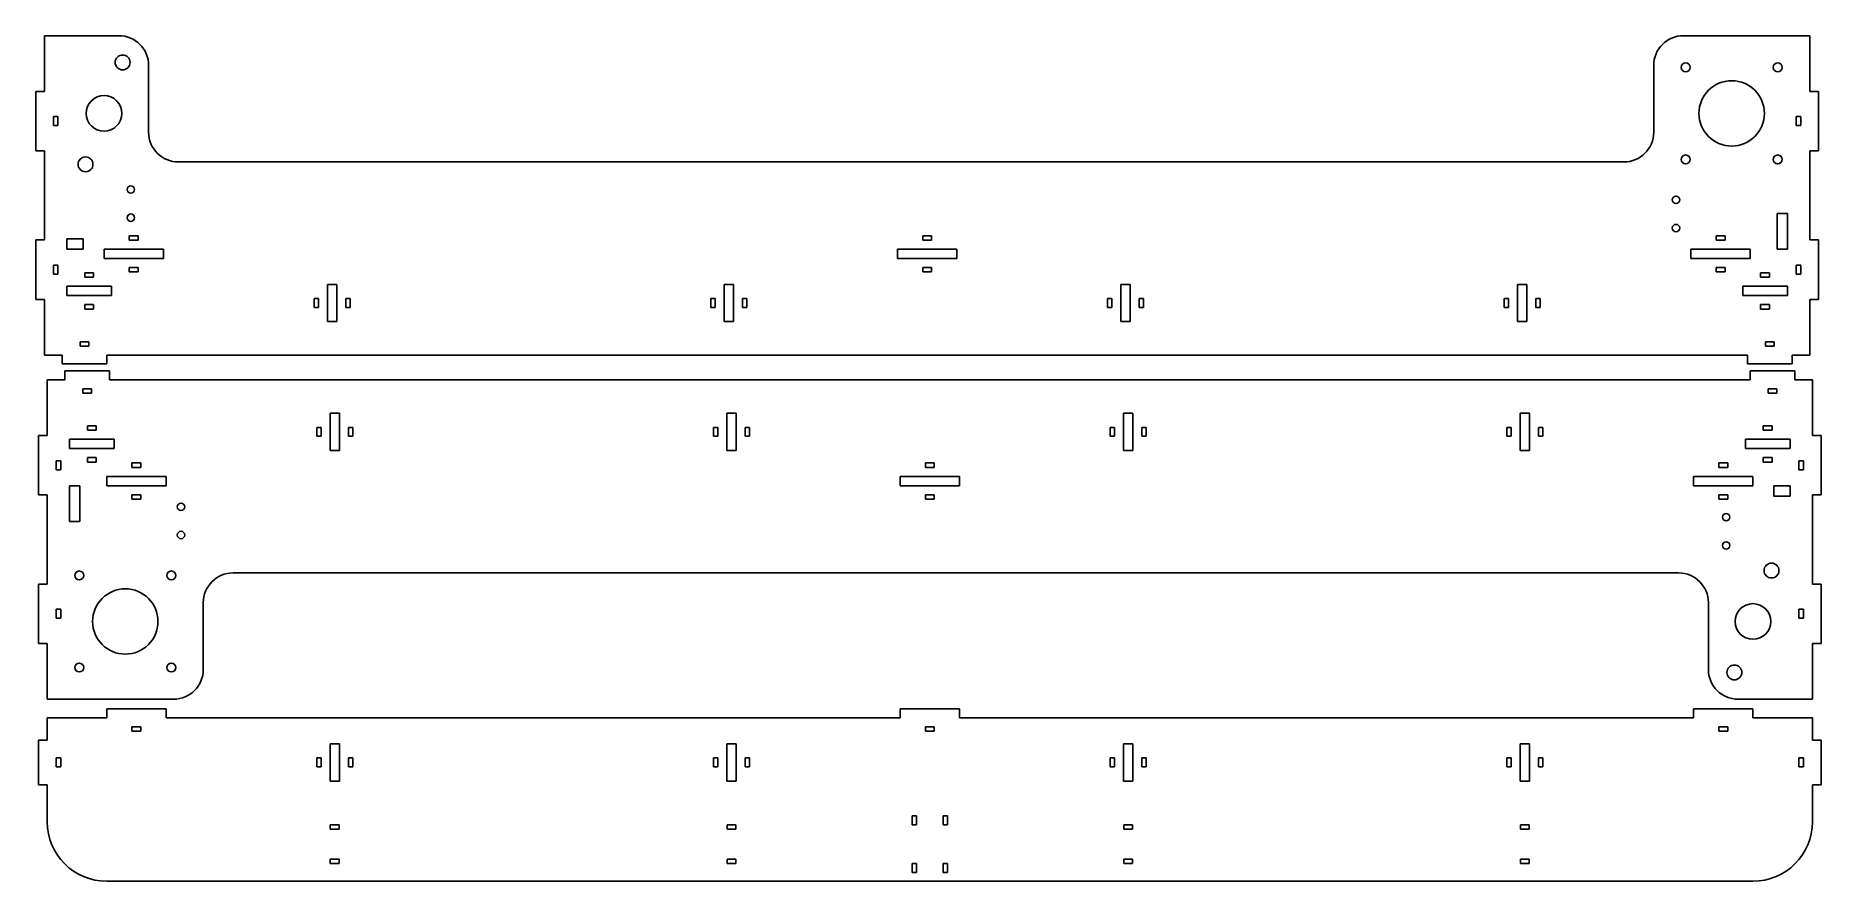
# Model space of a CAD drawing. Header units: millimetres. Extents: x 5 to 606, y 18 to 302.
import ezdxf

# ---------------------------------------------------------------- set-up
doc = ezdxf.new("R2010")
doc.units = ezdxf.units.MM

msp = doc.modelspace()

# ---------------------------------------------------------------- linework, layer by layer
at = {"color": 7, "linetype": 'Continuous', "lineweight": 25}
for p, q in [((33.47, 302.21), (8.47, 302.21)), ((8.47, 302.21), (8.47, 283.46)), ((602.47, 302.21), (559.97, 302.21)), ((602.47, 283.46), (602.47, 302.21)), ((43.47, 269.71), (43.47, 292.21)), ((549.97, 292.21), (549.97, 269.71)), ((5.47, 283.46), (5.47, 263.46)), ((8.47, 283.46), (5.47, 283.46)), ((605.47, 283.46), (602.47, 283.46)), ((605.47, 263.46), (605.47, 283.46)), ((12.97, 274.96), (11.47, 274.96)), ((11.47, 274.96), (11.47, 271.96)), ((11.47, 271.96), (12.97, 271.96)), ((12.97, 271.96), (12.97, 274.96)), ((599.47, 274.96), (597.97, 274.96)), ((597.97, 274.96), (597.97, 271.96)), ((597.97, 271.96), (599.47, 271.96)), ((599.47, 271.96), (599.47, 274.96)), ((5.47, 263.46), (8.47, 263.46)), ((8.47, 263.46), (8.47, 233.46)), ((539.97, 259.71), (53.47, 259.71)), ((602.47, 263.46), (605.47, 263.46)), ((602.47, 233.46), (602.47, 263.46)), ((594.97, 242.39), (591.47, 242.39)), ((591.47, 242.39), (591.47, 230.39)), ((594.97, 230.39), (594.97, 242.39)), ((39.97, 234.89), (36.97, 234.89)), ((36.97, 234.89), (36.97, 233.39)), ((39.97, 233.39), (39.97, 234.89)), ((306.97, 234.89), (303.97, 234.89)), ((303.97, 234.89), (303.97, 233.39)), ((306.97, 233.39), (306.97, 234.89)), ((573.97, 234.89), (570.97, 234.89)), ((570.97, 234.89), (570.97, 233.39)), ((573.97, 233.39), (573.97, 234.89)), ((5.47, 233.46), (5.47, 213.46)), ((8.47, 233.46), (5.47, 233.46)), ((21.47, 233.89), (15.97, 233.89)), ((15.97, 233.89), (15.97, 230.39)), ((15.97, 230.39), (21.47, 230.39)), ((21.47, 230.39), (21.47, 233.89)), ((48.47, 230.39), (28.47, 230.39)), ((28.47, 230.39), (28.47, 227.21)), ((36.97, 233.39), (39.97, 233.39)), ((48.47, 227.21), (48.47, 230.39)), ((315.47, 230.39), (295.47, 230.39)), ((295.47, 230.39), (295.47, 227.21)), ((303.97, 233.39), (306.97, 233.39)), ((315.47, 227.21), (315.47, 230.39)), ((582.47, 230.39), (562.47, 230.39)), ((562.47, 230.39), (562.47, 227.21)), ((570.97, 233.39), (573.97, 233.39)), ((582.47, 227.21), (582.47, 230.39)), ((591.47, 230.39), (594.97, 230.39)), ((605.47, 233.46), (602.47, 233.46)), ((605.47, 213.46), (605.47, 233.46)), ((12.97, 224.96), (11.47, 224.96)), ((11.47, 224.96), (11.47, 221.96)), ((12.97, 221.96), (12.97, 224.96)), ((24.97, 222.39), (21.97, 222.39)), ((21.97, 222.39), (21.97, 220.89)), ((24.97, 220.89), (24.97, 222.39)), ((28.47, 227.21), (48.47, 227.21)), ((39.97, 224.21), (36.97, 224.21)), ((36.97, 224.21), (36.97, 222.71)), ((36.97, 222.71), (39.97, 222.71)), ((39.97, 222.71), (39.97, 224.21)), ((295.47, 227.21), (315.47, 227.21)), ((306.97, 224.21), (303.97, 224.21)), ((303.97, 224.21), (303.97, 222.71)), ((303.97, 222.71), (306.97, 222.71)), ((306.97, 222.71), (306.97, 224.21)), ((562.47, 227.21), (582.47, 227.21)), ((573.97, 224.21), (570.97, 224.21)), ((570.97, 224.21), (570.97, 222.71)), ((570.97, 222.71), (573.97, 222.71)), ((573.97, 222.71), (573.97, 224.21)), ((588.97, 222.39), (585.97, 222.39)), ((585.97, 222.39), (585.97, 220.89)), ((588.97, 220.89), (588.97, 222.39)), ((599.47, 224.96), (597.97, 224.96)), ((597.97, 224.96), (597.97, 221.96)), ((599.47, 221.96), (599.47, 224.96)), ((11.47, 221.96), (12.97, 221.96)), ((30.97, 217.89), (15.97, 217.89)), ((15.97, 217.89), (15.97, 214.71)), ((21.97, 220.89), (24.97, 220.89)), ((30.97, 214.71), (30.97, 217.89)), ((106.81, 218.46), (103.63, 218.46)), ((103.63, 218.46), (103.63, 205.96)), ((106.81, 205.96), (106.81, 218.46)), ((240.31, 218.46), (237.13, 218.46)), ((237.13, 218.46), (237.13, 205.96)), ((240.31, 205.96), (240.31, 218.46)), ((373.81, 218.46), (370.63, 218.46)), ((370.63, 218.46), (370.63, 205.96)), ((373.81, 205.96), (373.81, 218.46)), ((507.31, 218.46), (504.13, 218.46)), ((504.13, 218.46), (504.13, 205.96)), ((507.31, 205.96), (507.31, 218.46)), ((594.97, 217.89), (579.97, 217.89)), ((579.97, 217.89), (579.97, 214.71)), ((585.97, 220.89), (588.97, 220.89)), ((594.97, 214.71), (594.97, 217.89)), ((597.97, 221.96), (599.47, 221.96)), ((5.47, 213.46), (8.47, 213.46)), ((8.47, 213.46), (8.47, 194.71)), ((15.97, 214.71), (30.97, 214.71)), ((24.97, 211.71), (21.97, 211.71)), ((21.97, 211.71), (21.97, 210.21)), ((24.97, 210.21), (24.97, 211.71)), ((100.63, 213.71), (99.13, 213.71)), ((99.13, 213.71), (99.13, 210.71)), ((99.13, 210.71), (100.63, 210.71)), ((100.63, 210.71), (100.63, 213.71)), ((111.31, 213.71), (109.81, 213.71)), ((109.81, 213.71), (109.81, 210.71)), ((109.81, 210.71), (111.31, 210.71)), ((111.31, 210.71), (111.31, 213.71)), ((234.13, 213.71), (232.63, 213.71)), ((232.63, 213.71), (232.63, 210.71)), ((232.63, 210.71), (234.13, 210.71)), ((234.13, 210.71), (234.13, 213.71)), ((244.81, 213.71), (243.31, 213.71)), ((243.31, 213.71), (243.31, 210.71)), ((243.31, 210.71), (244.81, 210.71)), ((244.81, 210.71), (244.81, 213.71)), ((367.63, 213.71), (366.13, 213.71)), ((366.13, 213.71), (366.13, 210.71)), ((366.13, 210.71), (367.63, 210.71)), ((367.63, 210.71), (367.63, 213.71)), ((378.31, 213.71), (376.81, 213.71)), ((376.81, 213.71), (376.81, 210.71)), ((376.81, 210.71), (378.31, 210.71)), ((378.31, 210.71), (378.31, 213.71)), ((501.13, 213.71), (499.63, 213.71)), ((499.63, 213.71), (499.63, 210.71)), ((499.63, 210.71), (501.13, 210.71)), ((501.13, 210.71), (501.13, 213.71)), ((511.81, 213.71), (510.31, 213.71)), ((510.31, 213.71), (510.31, 210.71)), ((510.31, 210.71), (511.81, 210.71)), ((511.81, 210.71), (511.81, 213.71)), ((579.97, 214.71), (594.97, 214.71)), ((588.97, 211.71), (585.97, 211.71)), ((585.97, 211.71), (585.97, 210.21)), ((588.97, 210.21), (588.97, 211.71)), ((602.47, 213.46), (605.47, 213.46)), ((602.47, 194.71), (602.47, 213.46)), ((21.97, 210.21), (24.97, 210.21)), ((103.63, 205.96), (106.81, 205.96)), ((237.13, 205.96), (240.31, 205.96)), ((370.63, 205.96), (373.81, 205.96)), ((504.13, 205.96), (507.31, 205.96)), ((585.97, 210.21), (588.97, 210.21)), ((23.38, 199.21), (20.38, 199.21)), ((20.38, 199.21), (20.38, 197.71)), ((23.38, 197.71), (23.38, 199.21)), ((590.56, 199.21), (587.56, 199.21)), ((587.56, 199.21), (587.56, 197.71)), ((590.56, 197.71), (590.56, 199.21)), ((8.47, 194.71), (14.38, 194.71)), ((14.38, 194.71), (14.38, 191.71)), ((20.38, 197.71), (23.38, 197.71)), ((29.38, 191.71), (29.38, 194.71)), ((29.38, 194.71), (581.56, 194.71)), ((581.56, 194.71), (581.56, 191.71)), ((587.56, 197.71), (590.56, 197.71)), ((596.56, 191.71), (596.56, 194.71)), ((596.56, 194.71), (602.47, 194.71)), ((15.29, 186.38), (9.37, 186.38)), ((9.37, 186.38), (9.37, 167.63)), ((14.38, 191.71), (29.38, 191.71)), ((15.29, 189.38), (15.29, 186.38)), ((30.29, 189.38), (15.29, 189.38)), ((30.29, 186.38), (30.29, 189.38)), ((582.46, 186.38), (30.29, 186.38)), ((581.56, 191.71), (596.56, 191.71)), ((582.46, 189.38), (582.46, 186.38)), ((597.46, 189.38), (582.46, 189.38)), ((597.46, 186.38), (597.46, 189.38)), ((603.37, 186.38), (597.46, 186.38)), ((603.37, 167.63), (603.37, 186.38)), ((24.29, 183.38), (21.29, 183.38)), ((21.29, 183.38), (21.29, 181.88)), ((21.29, 181.88), (24.29, 181.88)), ((24.29, 181.88), (24.29, 183.38)), ((591.46, 183.38), (588.46, 183.38)), ((588.46, 183.38), (588.46, 181.88)), ((588.46, 181.88), (591.46, 181.88)), ((591.46, 181.88), (591.46, 183.38)), ((107.71, 175.13), (104.54, 175.13)), ((104.54, 175.13), (104.54, 162.63)), ((107.71, 162.63), (107.71, 175.13)), ((241.21, 175.13), (238.04, 175.13)), ((238.04, 175.13), (238.04, 162.63)), ((241.21, 162.63), (241.21, 175.13)), ((374.71, 175.13), (371.54, 175.13)), ((371.54, 175.13), (371.54, 162.63)), ((374.71, 162.63), (374.71, 175.13)), ((508.21, 175.13), (505.04, 175.13)), ((505.04, 175.13), (505.04, 162.63)), ((508.21, 162.63), (508.21, 175.13)), ((25.87, 170.88), (22.87, 170.88)), ((22.87, 170.88), (22.87, 169.38)), ((22.87, 169.38), (25.87, 169.38)), ((25.87, 169.38), (25.87, 170.88)), ((101.54, 170.38), (100.04, 170.38)), ((100.04, 170.38), (100.04, 167.38)), ((101.54, 167.38), (101.54, 170.38)), ((112.21, 170.38), (110.71, 170.38)), ((110.71, 170.38), (110.71, 167.38)), ((112.21, 167.38), (112.21, 170.38)), ((235.04, 170.38), (233.54, 170.38)), ((233.54, 170.38), (233.54, 167.38)), ((235.04, 167.38), (235.04, 170.38)), ((245.71, 170.38), (244.21, 170.38)), ((244.21, 170.38), (244.21, 167.38)), ((245.71, 167.38), (245.71, 170.38)), ((368.54, 170.38), (367.04, 170.38)), ((367.04, 170.38), (367.04, 167.38)), ((368.54, 167.38), (368.54, 170.38)), ((379.21, 170.38), (377.71, 170.38)), ((377.71, 170.38), (377.71, 167.38)), ((379.21, 167.38), (379.21, 170.38)), ((502.04, 170.38), (500.54, 170.38)), ((500.54, 170.38), (500.54, 167.38)), ((502.04, 167.38), (502.04, 170.38)), ((512.71, 170.38), (511.21, 170.38)), ((511.21, 170.38), (511.21, 167.38)), ((512.71, 167.38), (512.71, 170.38)), ((589.87, 170.88), (586.87, 170.88)), ((586.87, 170.88), (586.87, 169.38)), ((586.87, 169.38), (589.87, 169.38)), ((589.87, 169.38), (589.87, 170.88)), ((6.37, 167.63), (6.37, 147.63)), ((9.37, 167.63), (6.37, 167.63)), ((31.87, 166.38), (16.87, 166.38)), ((16.87, 166.38), (16.87, 163.21)), ((16.87, 163.21), (31.87, 163.21)), ((31.87, 163.21), (31.87, 166.38)), ((100.04, 167.38), (101.54, 167.38)), ((104.54, 162.63), (107.71, 162.63)), ((110.71, 167.38), (112.21, 167.38)), ((233.54, 167.38), (235.04, 167.38)), ((238.04, 162.63), (241.21, 162.63)), ((244.21, 167.38), (245.71, 167.38)), ((367.04, 167.38), (368.54, 167.38)), ((371.54, 162.63), (374.71, 162.63)), ((377.71, 167.38), (379.21, 167.38)), ((500.54, 167.38), (502.04, 167.38)), ((505.04, 162.63), (508.21, 162.63)), ((511.21, 167.38), (512.71, 167.38)), ((595.87, 166.38), (580.87, 166.38)), ((580.87, 166.38), (580.87, 163.21)), ((580.87, 163.21), (595.87, 163.21)), ((595.87, 163.21), (595.87, 166.38)), ((606.37, 167.63), (603.37, 167.63)), ((606.37, 147.63), (606.37, 167.63)), ((13.87, 159.13), (12.37, 159.13)), ((12.37, 159.13), (12.37, 156.13)), ((13.87, 156.13), (13.87, 159.13)), ((25.87, 160.21), (22.87, 160.21)), ((22.87, 160.21), (22.87, 158.71)), ((22.87, 158.71), (25.87, 158.71)), ((25.87, 158.71), (25.87, 160.21)), ((40.87, 158.38), (37.87, 158.38)), ((37.87, 158.38), (37.87, 156.88)), ((37.87, 156.88), (40.87, 156.88)), ((40.87, 156.88), (40.87, 158.38)), ((307.87, 158.38), (304.87, 158.38)), ((304.87, 158.38), (304.87, 156.88)), ((304.87, 156.88), (307.87, 156.88)), ((307.87, 156.88), (307.87, 158.38)), ((574.87, 158.38), (571.87, 158.38)), ((571.87, 158.38), (571.87, 156.88)), ((571.87, 156.88), (574.87, 156.88)), ((574.87, 156.88), (574.87, 158.38)), ((589.87, 160.21), (586.87, 160.21)), ((586.87, 160.21), (586.87, 158.71)), ((586.87, 158.71), (589.87, 158.71)), ((589.87, 158.71), (589.87, 160.21)), ((600.37, 159.13), (598.87, 159.13)), ((598.87, 159.13), (598.87, 156.13)), ((600.37, 156.13), (600.37, 159.13)), ((12.37, 156.13), (13.87, 156.13)), ((20.37, 150.71), (16.87, 150.71)), ((16.87, 150.71), (16.87, 138.71)), ((20.37, 138.71), (20.37, 150.71)), ((49.37, 153.88), (29.37, 153.88)), ((29.37, 153.88), (29.37, 150.71)), ((29.37, 150.71), (49.37, 150.71)), ((49.37, 150.71), (49.37, 153.88)), ((316.37, 153.88), (296.37, 153.88)), ((296.37, 153.88), (296.37, 150.71)), ((296.37, 150.71), (316.37, 150.71)), ((316.37, 150.71), (316.37, 153.88)), ((583.37, 153.88), (563.37, 153.88)), ((563.37, 153.88), (563.37, 150.71)), ((563.37, 150.71), (583.37, 150.71)), ((583.37, 150.71), (583.37, 153.88)), ((595.87, 150.71), (590.37, 150.71)), ((590.37, 150.71), (590.37, 147.21)), ((595.87, 147.21), (595.87, 150.71)), ((598.87, 156.13), (600.37, 156.13)), ((6.37, 147.63), (9.37, 147.63)), ((9.37, 147.63), (9.37, 117.63)), ((40.87, 147.71), (37.87, 147.71)), ((37.87, 147.71), (37.87, 146.21)), ((37.87, 146.21), (40.87, 146.21)), ((40.87, 146.21), (40.87, 147.71)), ((307.87, 147.71), (304.87, 147.71)), ((304.87, 147.71), (304.87, 146.21)), ((304.87, 146.21), (307.87, 146.21)), ((307.87, 146.21), (307.87, 147.71)), ((574.87, 147.71), (571.87, 147.71)), ((571.87, 147.71), (571.87, 146.21)), ((571.87, 146.21), (574.87, 146.21)), ((574.87, 146.21), (574.87, 147.71)), ((590.37, 147.21), (595.87, 147.21)), ((603.37, 147.63), (606.37, 147.63)), ((603.37, 117.63), (603.37, 147.63)), ((16.87, 138.71), (20.37, 138.71)), ((71.87, 121.38), (558.37, 121.38)), ((6.37, 117.63), (6.37, 97.63)), ((9.37, 117.63), (6.37, 117.63)), ((606.37, 117.63), (603.37, 117.63)), ((606.37, 97.63), (606.37, 117.63)), ((13.87, 109.13), (12.37, 109.13)), ((12.37, 109.13), (12.37, 106.13)), ((13.87, 106.13), (13.87, 109.13)), ((61.87, 88.88), (61.87, 111.38)), ((568.37, 111.38), (568.37, 88.88)), ((600.37, 109.13), (598.87, 109.13)), ((598.87, 109.13), (598.87, 106.13)), ((600.37, 106.13), (600.37, 109.13)), ((12.37, 106.13), (13.87, 106.13)), ((598.87, 106.13), (600.37, 106.13)), ((6.37, 97.63), (9.37, 97.63)), ((9.37, 97.63), (9.37, 78.88)), ((603.37, 97.63), (606.37, 97.63)), ((603.37, 78.88), (603.37, 97.63)), ((9.37, 78.88), (51.87, 78.88)), ((578.37, 78.88), (603.37, 78.88)), ((29.37, 72.58), (9.37, 72.58)), ((9.37, 72.58), (9.37, 65.08)), ((29.37, 75.58), (29.37, 72.58)), ((49.37, 75.58), (29.37, 75.58)), ((49.37, 72.58), (49.37, 75.58)), ((296.37, 72.58), (49.37, 72.58)), ((296.37, 75.58), (296.37, 72.58)), ((316.37, 75.58), (296.37, 75.58)), ((316.37, 72.58), (316.37, 75.58)), ((563.37, 72.58), (316.37, 72.58)), ((563.37, 75.58), (563.37, 72.58)), ((583.37, 75.58), (563.37, 75.58)), ((583.37, 72.58), (583.37, 75.58)), ((603.37, 72.58), (583.37, 72.58)), ((603.37, 65.08), (603.37, 72.58)), ((40.87, 69.58), (37.87, 69.58)), ((37.87, 69.58), (37.87, 68.08)), ((37.87, 68.08), (40.87, 68.08)), ((40.87, 68.08), (40.87, 69.58)), ((307.87, 69.58), (304.87, 69.58)), ((304.87, 69.58), (304.87, 68.08)), ((304.87, 68.08), (307.87, 68.08)), ((307.87, 68.08), (307.87, 69.58)), ((574.87, 69.58), (571.87, 69.58)), ((571.87, 69.58), (571.87, 68.08)), ((571.87, 68.08), (574.87, 68.08)), ((574.87, 68.08), (574.87, 69.58)), ((6.37, 65.08), (6.37, 50.08)), ((9.37, 65.08), (6.37, 65.08)), ((107.71, 63.83), (104.54, 63.83)), ((104.54, 63.83), (104.54, 51.33)), ((107.71, 51.33), (107.71, 63.83)), ((241.21, 63.83), (238.04, 63.83)), ((238.04, 63.83), (238.04, 51.33)), ((241.21, 51.33), (241.21, 63.83)), ((374.71, 63.83), (371.54, 63.83)), ((371.54, 63.83), (371.54, 51.33)), ((374.71, 51.33), (374.71, 63.83)), ((508.21, 63.83), (505.04, 63.83)), ((505.04, 63.83), (505.04, 51.33)), ((508.21, 51.33), (508.21, 63.83)), ((606.37, 65.08), (603.37, 65.08)), ((606.37, 50.08), (606.37, 65.08)), ((13.87, 59.08), (12.37, 59.08)), ((12.37, 59.08), (12.37, 56.08)), ((12.37, 56.08), (13.87, 56.08)), ((13.87, 56.08), (13.87, 59.08)), ((101.54, 59.08), (100.04, 59.08)), ((100.04, 59.08), (100.04, 56.08)), ((100.04, 56.08), (101.54, 56.08)), ((101.54, 56.08), (101.54, 59.08)), ((112.21, 59.08), (110.71, 59.08)), ((110.71, 59.08), (110.71, 56.08)), ((110.71, 56.08), (112.21, 56.08)), ((112.21, 56.08), (112.21, 59.08)), ((235.04, 59.08), (233.54, 59.08)), ((233.54, 59.08), (233.54, 56.08)), ((233.54, 56.08), (235.04, 56.08)), ((235.04, 56.08), (235.04, 59.08)), ((245.71, 59.08), (244.21, 59.08)), ((244.21, 59.08), (244.21, 56.08)), ((244.21, 56.08), (245.71, 56.08)), ((245.71, 56.08), (245.71, 59.08)), ((368.54, 59.08), (367.04, 59.08)), ((367.04, 59.08), (367.04, 56.08)), ((367.04, 56.08), (368.54, 56.08)), ((368.54, 56.08), (368.54, 59.08)), ((379.21, 59.08), (377.71, 59.08)), ((377.71, 59.08), (377.71, 56.08)), ((377.71, 56.08), (379.21, 56.08)), ((379.21, 56.08), (379.21, 59.08)), ((502.04, 59.08), (500.54, 59.08)), ((500.54, 59.08), (500.54, 56.08)), ((500.54, 56.08), (502.04, 56.08)), ((502.04, 56.08), (502.04, 59.08)), ((512.71, 59.08), (511.21, 59.08)), ((511.21, 59.08), (511.21, 56.08)), ((511.21, 56.08), (512.71, 56.08)), ((512.71, 56.08), (512.71, 59.08)), ((600.37, 59.08), (598.87, 59.08)), ((598.87, 59.08), (598.87, 56.08)), ((598.87, 56.08), (600.37, 56.08)), ((600.37, 56.08), (600.37, 59.08)), ((6.37, 50.08), (9.37, 50.08)), ((9.37, 50.08), (9.37, 37.58)), ((104.54, 51.33), (107.71, 51.33)), ((238.04, 51.33), (241.21, 51.33)), ((371.54, 51.33), (374.71, 51.33)), ((505.04, 51.33), (508.21, 51.33)), ((603.37, 50.08), (606.37, 50.08)), ((603.37, 37.58), (603.37, 50.08)), ((107.62, 36.58), (104.62, 36.58)), ((104.62, 36.58), (104.62, 35.08)), ((107.62, 35.08), (107.62, 36.58)), ((241.12, 36.58), (238.12, 36.58)), ((238.12, 36.58), (238.12, 35.08)), ((241.12, 35.08), (241.12, 36.58)), ((301.87, 39.58), (300.37, 39.58)), ((300.37, 39.58), (300.37, 36.58)), ((300.37, 36.58), (301.87, 36.58)), ((301.87, 36.58), (301.87, 39.58)), ((312.37, 39.58), (310.87, 39.58)), ((310.87, 39.58), (310.87, 36.58)), ((310.87, 36.58), (312.37, 36.58)), ((312.37, 36.58), (312.37, 39.58)), ((374.62, 36.58), (371.62, 36.58)), ((371.62, 36.58), (371.62, 35.08)), ((374.62, 35.08), (374.62, 36.58)), ((508.12, 36.58), (505.12, 36.58)), ((505.12, 36.58), (505.12, 35.08)), ((508.12, 35.08), (508.12, 36.58)), ((104.62, 35.08), (107.62, 35.08)), ((238.12, 35.08), (241.12, 35.08)), ((371.62, 35.08), (374.62, 35.08)), ((505.12, 35.08), (508.12, 35.08)), ((107.62, 25.08), (104.62, 25.08)), ((104.62, 25.08), (104.62, 23.58)), ((107.62, 23.58), (107.62, 25.08)), ((241.12, 25.08), (238.12, 25.08)), ((238.12, 25.08), (238.12, 23.58)), ((241.12, 23.58), (241.12, 25.08)), ((374.62, 25.08), (371.62, 25.08)), ((371.62, 25.08), (371.62, 23.58)), ((374.62, 23.58), (374.62, 25.08)), ((508.12, 25.08), (505.12, 25.08)), ((505.12, 25.08), (505.12, 23.58)), ((508.12, 23.58), (508.12, 25.08)), ((104.62, 23.58), (107.62, 23.58)), ((238.12, 23.58), (241.12, 23.58)), ((301.87, 23.58), (300.37, 23.58)), ((300.37, 23.58), (300.37, 20.58)), ((300.37, 20.58), (301.87, 20.58)), ((301.87, 20.58), (301.87, 23.58)), ((312.37, 23.58), (310.87, 23.58)), ((310.87, 23.58), (310.87, 20.58)), ((310.87, 20.58), (312.37, 20.58)), ((312.37, 20.58), (312.37, 23.58)), ((371.62, 23.58), (374.62, 23.58)), ((505.12, 23.58), (508.12, 23.58)), ((29.37, 17.58), (583.37, 17.58))]:
    msp.add_line(p, q, dxfattribs=at)
for centre, radius in [((34.71, 293.21), 2.5), ((560.72, 291.56), 1.5), ((591.72, 291.56), 1.5), ((576.22, 276.06), 11), ((28.47, 276.06), 6), ((22.23, 258.91), 2.5), ((560.72, 260.56), 1.5), ((591.72, 260.56), 1.5), ((37.47, 250.46), 1.25), ((557.47, 246.96), 1.25), ((37.47, 240.96), 1.25), ((557.47, 237.46), 1.25), ((54.37, 143.63), 1.25), ((574.37, 140.13), 1.25), ((54.37, 134.13), 1.25), ((574.37, 130.63), 1.25), ((20.12, 120.53), 1.5), ((51.12, 120.53), 1.5), ((589.62, 122.18), 2.5), ((35.62, 105.03), 11), ((583.37, 105.03), 6), ((20.12, 89.53), 1.5), ((51.12, 89.53), 1.5), ((577.13, 87.88), 2.5)]:
    msp.add_circle(centre, radius, dxfattribs=at)
for centre, radius, start, end in [((33.47, 292.21), 10, 0, 90), ((559.97, 292.21), 10, 90, 180), ((53.47, 269.71), 10, 180, 270), ((539.97, 269.71), 10, 270, 0), ((71.87, 111.38), 10, 90, 180), ((558.37, 111.38), 10, 0, 90), ((51.87, 88.88), 10, 270, 0), ((578.37, 88.88), 10, 180, 270), ((29.37, 37.58), 20, 180, 270), ((583.37, 37.58), 20, 270, 0)]:
    msp.add_arc(centre, radius, start, end, dxfattribs=at)

doc.saveas('drawing.dxf')
